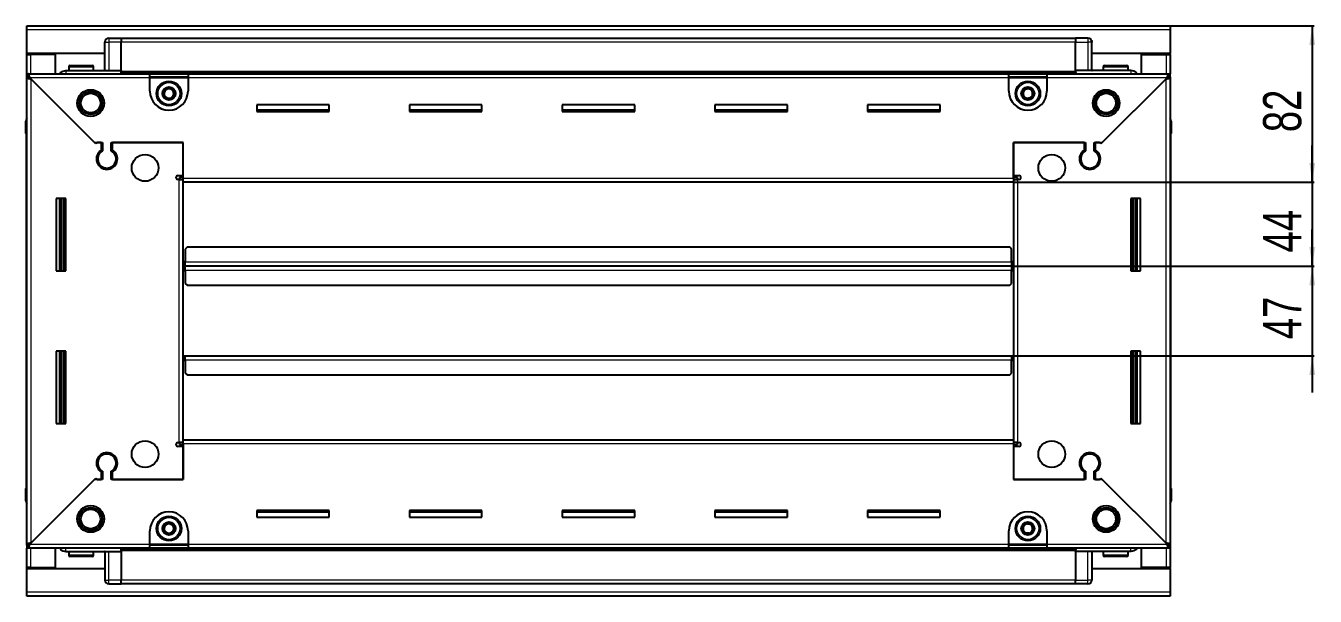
# Model space of a CAD drawing. Header units: millimetres. Extents: x 899 to 3695, y -16 to 1796.
# Drawn here: x 3019 to 3695, y 1344 to 1643 of the extents above; entities that cross this region are included whole.
import ezdxf

# ---------------------------------------------------------------- set-up
doc = ezdxf.new("R2010")
doc.units = ezdxf.units.MM
doc.layers.add('FORMAT', color=7, linetype='Continuous')
doc.styles.add('SLDTEXTSTYLE0', font='TXT', dxfattribs={"width": 0.75})
doc.dimstyles.new('SLDDIMSTYLE0', dxfattribs={"dimtxt": 20, "dimasz": 10, "dimexe": 0, "dimexo": 0.0625, "dimgap": 5, "dimtad": 2, "dimdec": 1, "dimrnd": 1e-09, "dimzin": 12, "dimdsep": 46, "dimtxsty": 'SLDTEXTSTYLE0', "dimsah": 1, "dimcen": 0.09, "dimadec": 0, "dimazin": 3, "dimtfac": 1, "dimtofl": 0, "dimtmove": 0, "dimatfit": 3, "dimfxl": 0, "dimfrac": 2, "dimtolj": 1, "dimtzin": 12, "dimarcsym": 0})
doc.dimstyles.new('SLDDIMSTYLE1', dxfattribs={"dimtxt": 20, "dimasz": 10, "dimexe": 0, "dimexo": 0.0625, "dimgap": 5, "dimtad": 2, "dimdec": 1, "dimrnd": 1e-09, "dimzin": 12, "dimdsep": 46, "dimtxsty": 'SLDTEXTSTYLE0', "dimsah": 1, "dimcen": 0.09, "dimadec": 0, "dimazin": 3, "dimtfac": 1, "dimtmove": 0, "dimatfit": 0, "dimfxl": 0, "dimfrac": 2, "dimtolj": 1, "dimtzin": 12, "dimarcsym": 0})

# ---------------------------------------------------------------- blocks, each defined once
blk = doc.blocks.new('_D_5')
at = {"layer": 'FORMAT'}
for p, q in [((3618.68, 1643.43), (3694.17, 1643.43)), ((3693.17, 1643.43), (3693.17, 1561.43)), ((3536.68, 1561.43), (3694.17, 1561.43))]:
    blk.add_line(p, q, dxfattribs=at)
for points in [[(3693.17, 1643.43), (3691.63, 1633.43), (3694.71, 1633.43)], [(3693.17, 1561.43), (3694.71, 1571.43), (3691.63, 1571.43)]]:
    blk.add_solid(points, dxfattribs=at)
at = {"layer": 'FORMAT', "insert": (3667.39, 1587.66), "char_height": 20, "attachment_point": 1, "rotation": 90, "style": 'SLDTEXTSTYLE0'}
blk.add_mtext('82', dxfattribs=at)
blk = doc.blocks.new('_D_6')
at = {"layer": 'FORMAT'}
for p, q in [((3693.17, 1561.43), (3693.17, 1580.66)), ((3536.68, 1561.43), (3694.17, 1561.43)), ((3693.17, 1561.43), (3693.17, 1517.43)), ((3535.68, 1517.43), (3694.17, 1517.43)), ((3693.17, 1517.43), (3693.17, 1498.2))]:
    blk.add_line(p, q, dxfattribs=at)
for points in [[(3693.17, 1561.43), (3694.71, 1571.43), (3691.63, 1571.43)], [(3693.17, 1517.43), (3691.63, 1507.43), (3694.71, 1507.43)]]:
    blk.add_solid(points, dxfattribs=at)
at = {"layer": 'FORMAT', "insert": (3667.39, 1524.66), "char_height": 20, "attachment_point": 1, "rotation": 90, "style": 'SLDTEXTSTYLE0'}
blk.add_mtext('44', dxfattribs=at)
blk = doc.blocks.new('_D_7')
at = {"layer": 'FORMAT'}
for p, q in [((3693.17, 1517.43), (3693.17, 1536.66)), ((3535.68, 1517.43), (3694.17, 1517.43)), ((3693.17, 1517.43), (3693.17, 1470.43)), ((3535.68, 1470.43), (3694.17, 1470.43)), ((3693.17, 1470.43), (3693.17, 1451.2))]:
    blk.add_line(p, q, dxfattribs=at)
for points in [[(3693.17, 1517.43), (3694.71, 1527.43), (3691.63, 1527.43)], [(3693.17, 1470.43), (3691.63, 1460.43), (3694.71, 1460.43)]]:
    blk.add_solid(points, dxfattribs=at)
at = {"layer": 'FORMAT', "insert": (3667.39, 1479.16), "char_height": 20, "attachment_point": 1, "rotation": 90, "style": 'SLDTEXTSTYLE0'}
blk.add_mtext('47', dxfattribs=at)

msp = doc.modelspace()

# ---------------------------------------------------------------- linework, layer by layer
at = {"color": 7, "linetype": 'Continuous', "lineweight": 25}
for p, q in [((3019.67, 1643.43), (3618.67, 1643.43)), ((3019.67, 1641.33), (3019.67, 1643.43)), ((3618.67, 1643.43), (3618.67, 1641.33)), ((3019.67, 1628.93), (3019.67, 1641.33)), ((3060.67, 1619.93), (3060.67, 1634.93)), ((3061.35, 1636.43), (3061.35, 1636.43)), ((3062.67, 1636.93), (3069.17, 1636.93)), ((3062.67, 1636.93), (3069.17, 1636.93)), ((3069.17, 1636.93), (3069.17, 1636.93)), ((3069.17, 1636.93), (3069.17, 1636.93)), ((3069.17, 1636.93), (3069.17, 1634.93)), ((3569.17, 1636.78), (3069.17, 1636.78)), ((3069.17, 1619.93), (3069.17, 1634.93)), ((3569.17, 1636.93), (3569.17, 1636.93)), ((3575.67, 1636.93), (3569.17, 1636.93)), ((3575.67, 1636.93), (3569.17, 1636.93)), ((3569.17, 1636.93), (3569.17, 1634.93)), ((3569.17, 1619.93), (3569.17, 1634.93)), ((3577.67, 1634.93), (3577.67, 1634.93)), ((3577.67, 1619.93), (3577.67, 1634.93)), ((3618.67, 1641.33), (3618.67, 1628.93)), ((3060.67, 1628.93), (3019.67, 1628.93)), ((3019.67, 1628.43), (3019.67, 1628.93)), ((3019.67, 1628.43), (3021.77, 1628.43)), ((3019.67, 1618.18), (3019.67, 1628.43)), ((3021.17, 1628.43), (3021.17, 1628.93)), ((3034.67, 1628.43), (3021.77, 1628.43)), ((3034.67, 1618.18), (3034.67, 1628.43)), ((3618.67, 1628.93), (3577.67, 1628.93)), ((3603.67, 1628.43), (3616.57, 1628.43)), ((3603.67, 1618.18), (3603.67, 1628.43)), ((3616.57, 1628.43), (3618.67, 1628.43)), ((3617.17, 1628.43), (3617.17, 1628.93)), ((3618.67, 1628.43), (3618.67, 1628.93)), ((3618.67, 1628.43), (3618.67, 1618.18)), ((3041.67, 1621.83), (3041.67, 1619.93)), ((3042.47, 1622.63), (3053.87, 1622.63)), ((3054.67, 1619.93), (3054.67, 1621.83)), ((3583.67, 1621.83), (3583.67, 1619.93)), ((3584.47, 1622.63), (3595.87, 1622.63)), ((3596.67, 1619.93), (3596.67, 1621.83)), ((3019.67, 1616.68), (3019.67, 1618.18)), ((3019.67, 1618.18), (3020.67, 1618.18)), ((3019.67, 1616.18), (3019.67, 1616.68)), ((3019.67, 1616.68), (3020.67, 1616.68)), ((3019.67, 1371.68), (3019.67, 1616.18)), ((3021.17, 1616.18), (3019.67, 1616.18)), ((3020.67, 1618.18), (3084.17, 1618.18)), ((3020.67, 1616.68), (3020.67, 1618.18)), ((3021.27, 1616.08), (3055.17, 1582.18)), ((3055.87, 1581.48), (3021.77, 1615.58)), ((3040.17, 1619.93), (3069.17, 1619.93)), ((3069.1, 1618.18), (3069.17, 1619.9)), ((3069.17, 1619.93), (3069.17, 1619.43)), ((3069.17, 1618.78), (3569.17, 1618.78)), ((3084.17, 1616.08), (3084.17, 1618.18)), ((3084.17, 1618.18), (3104.17, 1618.18)), ((3084.17, 1616.68), (3104.17, 1616.68)), ((3084.17, 1609.18), (3084.17, 1616.08)), ((3104.17, 1618.18), (3104.17, 1616.08)), ((3104.17, 1618.18), (3534.17, 1618.18)), ((3104.17, 1616.08), (3104.17, 1609.18)), ((3534.17, 1616.08), (3534.17, 1618.18)), ((3534.17, 1618.18), (3554.17, 1618.18)), ((3534.17, 1616.68), (3554.17, 1616.68)), ((3534.17, 1609.18), (3534.17, 1616.08)), ((3554.17, 1618.18), (3617.67, 1618.18)), ((3554.17, 1618.18), (3554.17, 1616.08)), ((3554.17, 1616.08), (3554.17, 1609.18)), ((3569.17, 1619.93), (3569.17, 1619.43)), ((3598.17, 1619.93), (3569.17, 1619.93)), ((3569.17, 1619.9), (3569.25, 1618.18)), ((3616.57, 1615.58), (3582.47, 1581.48)), ((3583.17, 1582.18), (3617.07, 1616.08)), ((3617.17, 1616.18), (3618.67, 1616.18)), ((3617.67, 1616.68), (3617.67, 1618.18)), ((3617.67, 1618.18), (3618.67, 1618.18)), ((3617.67, 1616.68), (3618.67, 1616.68)), ((3618.67, 1616.68), (3618.67, 1618.18)), ((3618.67, 1616.68), (3618.67, 1616.18)), ((3618.67, 1616.18), (3618.67, 1371.68)), ((3178.17, 1601.93), (3140.17, 1601.93)), ((3140.17, 1601.93), (3140.17, 1598.43)), ((3178.17, 1598.43), (3178.17, 1601.93)), ((3258.17, 1601.93), (3220.17, 1601.93)), ((3220.17, 1601.93), (3220.17, 1598.43)), ((3258.17, 1598.43), (3258.17, 1601.93)), ((3338.17, 1601.93), (3300.17, 1601.93)), ((3300.17, 1601.93), (3300.17, 1598.43)), ((3338.17, 1598.43), (3338.17, 1601.93)), ((3418.17, 1601.93), (3380.17, 1601.93)), ((3380.17, 1601.93), (3380.17, 1598.43)), ((3418.17, 1598.43), (3418.17, 1601.93)), ((3498.17, 1601.93), (3460.17, 1601.93)), ((3460.17, 1601.93), (3460.17, 1598.43)), ((3498.17, 1598.43), (3498.17, 1601.93)), ((3178.17, 1599.18), (3140.17, 1599.18)), ((3140.17, 1598.43), (3178.17, 1598.43)), ((3258.17, 1599.18), (3220.17, 1599.18)), ((3220.17, 1598.43), (3258.17, 1598.43)), ((3338.17, 1599.18), (3300.17, 1599.18)), ((3300.17, 1598.43), (3338.17, 1598.43)), ((3418.17, 1599.18), (3380.17, 1599.18)), ((3380.17, 1598.43), (3418.17, 1598.43)), ((3498.17, 1599.18), (3460.17, 1599.18)), ((3460.17, 1598.43), (3498.17, 1598.43)), ((3618.67, 1594.76), (3618.67, 1594.76)), ((3019.17, 1593.43), (3019.17, 1586.93)), ((3019.17, 1586.93), (3019.17, 1593.43)), ((3619.17, 1593.43), (3619.17, 1586.93)), ((3619.17, 1586.93), (3619.17, 1593.43)), ((3019.17, 1586.93), (3019.17, 1586.93)), ((3019.67, 1586.93), (3019.17, 1586.93)), ((3019.32, 1586.93), (3019.32, 1400.93)), ((3055.17, 1582.18), (3059.37, 1582.18)), ((3056.57, 1582.18), (3055.87, 1581.48)), ((3058.67, 1582.18), (3056.57, 1582.18)), ((3058.67, 1582.18), (3058.67, 1578.29)), ((3059.37, 1582.18), (3059.37, 1577.9)), ((3063.97, 1582.18), (3101.67, 1582.18)), ((3063.97, 1577.9), (3063.97, 1582.18)), ((3064.67, 1578.29), (3064.67, 1582.18)), ((3101.67, 1582.18), (3064.67, 1582.18)), ((3101.67, 1563.53), (3101.67, 1582.18)), ((3101.67, 1564.93), (3101.67, 1582.18)), ((3536.67, 1582.18), (3574.37, 1582.18)), ((3536.67, 1563.53), (3536.67, 1582.18)), ((3536.67, 1582.18), (3536.67, 1564.93)), ((3573.67, 1582.18), (3536.67, 1582.18)), ((3573.67, 1582.18), (3573.67, 1578.29)), ((3574.37, 1582.18), (3574.37, 1577.9)), ((3578.97, 1582.18), (3583.17, 1582.18)), ((3578.97, 1577.9), (3578.97, 1582.18)), ((3581.77, 1582.18), (3579.67, 1582.18)), ((3579.67, 1578.29), (3579.67, 1582.18)), ((3582.47, 1581.48), (3581.77, 1582.18)), ((3618.67, 1586.93), (3619.17, 1586.93)), ((3619.02, 1400.93), (3619.02, 1586.93)), ((3619.17, 1586.93), (3619.17, 1586.93)), ((3619.17, 1586.93), (3619.17, 1586.93)), ((3059.67, 1569.32), (3059.67, 1568.56)), ((3578.67, 1569.32), (3578.67, 1568.56)), ((3098.82, 1564.93), (3101.67, 1564.93)), ((3099.57, 1562.93), (3098.82, 1562.93)), ((3099.57, 1562.93), (3101.67, 1562.93)), ((3101.67, 1563.93), (3099.67, 1563.93)), ((3099.67, 1563.93), (3099.67, 1562.93)), ((3101.67, 1561.43), (3101.67, 1563.53)), ((3536.67, 1561.43), (3101.67, 1561.43)), ((3101.67, 1426.43), (3101.67, 1561.43)), ((3536.67, 1564.93), (3539.52, 1564.93)), ((3538.67, 1563.93), (3536.67, 1563.93)), ((3536.67, 1563.53), (3536.67, 1561.43)), ((3536.67, 1562.93), (3538.77, 1562.93)), ((3536.67, 1561.43), (3536.67, 1426.43)), ((3538.67, 1562.93), (3538.67, 1563.93)), ((3539.52, 1562.93), (3538.77, 1562.93)), ((3040.17, 1552.93), (3035.17, 1552.93)), ((3035.17, 1552.93), (3035.17, 1514.93)), ((3037.32, 1514.93), (3037.32, 1552.93)), ((3039.11, 1514.93), (3039.11, 1552.93)), ((3039.15, 1514.93), (3039.15, 1552.93)), ((3040.17, 1514.93), (3040.17, 1552.93)), ((3598.17, 1552.93), (3598.17, 1514.93)), ((3603.17, 1552.93), (3598.17, 1552.93)), ((3599.19, 1552.93), (3599.19, 1514.93)), ((3599.23, 1552.93), (3599.23, 1514.93)), ((3601.02, 1552.93), (3601.02, 1514.93)), ((3603.17, 1514.93), (3603.17, 1552.93)), ((3103.67, 1527.43), (3102.67, 1526.43)), ((3534.67, 1527.43), (3103.67, 1527.43)), ((3535.67, 1526.43), (3534.67, 1527.43)), ((3102.67, 1520.28), (3102.42, 1520.28)), ((3102.42, 1520.28), (3102.42, 1517.43)), ((3102.67, 1526.43), (3102.67, 1519.53)), ((3535.67, 1519.53), (3535.67, 1526.43)), ((3535.92, 1520.28), (3535.67, 1520.28)), ((3535.92, 1517.43), (3535.92, 1520.28)), ((3035.17, 1514.93), (3040.17, 1514.93)), ((3102.42, 1517.43), (3101.67, 1517.43)), ((3102.42, 1517.43), (3102.42, 1514.58)), ((3102.42, 1514.58), (3102.67, 1514.58)), ((3102.67, 1517.43), (3102.67, 1519.53)), ((3102.67, 1515.33), (3102.67, 1517.43)), ((3535.67, 1517.43), (3102.67, 1517.43)), ((3102.67, 1515.33), (3102.67, 1508.43)), ((3535.67, 1519.53), (3535.67, 1517.43)), ((3535.67, 1517.43), (3535.67, 1515.33)), ((3535.67, 1508.43), (3535.67, 1515.33)), ((3535.67, 1514.58), (3535.92, 1514.58)), ((3535.92, 1514.58), (3535.92, 1517.43)), ((3536.67, 1517.43), (3535.92, 1517.43)), ((3598.17, 1514.93), (3603.17, 1514.93)), ((3102.67, 1508.43), (3103.67, 1507.43)), ((3103.67, 1507.43), (3534.67, 1507.43)), ((3534.67, 1507.43), (3535.67, 1508.43)), ((3040.17, 1472.93), (3035.17, 1472.93)), ((3035.17, 1472.93), (3035.17, 1434.93)), ((3037.32, 1434.93), (3037.32, 1472.93)), ((3039.11, 1434.93), (3039.11, 1472.93)), ((3039.15, 1434.93), (3039.15, 1472.93)), ((3040.17, 1434.93), (3040.17, 1472.93)), ((3598.17, 1472.93), (3598.17, 1434.93)), ((3603.17, 1472.93), (3598.17, 1472.93)), ((3599.19, 1472.93), (3599.19, 1434.93)), ((3599.23, 1472.93), (3599.23, 1434.93)), ((3601.02, 1472.93), (3601.02, 1434.93)), ((3603.17, 1434.93), (3603.17, 1472.93)), ((3101.67, 1470.43), (3102.42, 1470.43)), ((3102.42, 1470.43), (3102.42, 1467.58)), ((3102.42, 1467.58), (3102.67, 1467.58)), ((3102.67, 1470.43), (3535.67, 1470.43)), ((3102.67, 1468.33), (3102.67, 1470.43)), ((3102.67, 1468.33), (3102.67, 1461.43)), ((3535.67, 1470.43), (3535.67, 1468.33)), ((3535.67, 1461.43), (3535.67, 1468.33)), ((3535.67, 1467.58), (3535.92, 1467.58)), ((3535.92, 1467.58), (3535.92, 1470.43)), ((3535.92, 1470.43), (3536.67, 1470.43)), ((3102.67, 1461.43), (3103.67, 1460.43)), ((3103.67, 1460.43), (3534.67, 1460.43)), ((3534.67, 1460.43), (3535.67, 1461.43)), ((3035.17, 1434.93), (3040.17, 1434.93)), ((3598.17, 1434.93), (3603.17, 1434.93)), ((3101.67, 1424.33), (3101.67, 1426.43)), ((3101.67, 1426.43), (3536.67, 1426.43)), ((3536.67, 1426.43), (3536.67, 1424.33)), ((3059.67, 1419.31), (3059.67, 1418.55)), ((3098.82, 1424.93), (3099.57, 1424.93)), ((3101.67, 1422.93), (3098.82, 1422.93)), ((3101.67, 1424.93), (3099.57, 1424.93)), ((3099.67, 1424.93), (3099.67, 1423.93)), ((3099.67, 1423.93), (3101.67, 1423.93)), ((3101.67, 1424.33), (3101.67, 1405.68)), ((3101.67, 1405.68), (3101.67, 1422.93)), ((3538.77, 1424.93), (3536.67, 1424.93)), ((3536.67, 1424.33), (3536.67, 1405.68)), ((3536.67, 1423.93), (3538.67, 1423.93)), ((3536.67, 1422.93), (3536.67, 1405.68)), ((3539.52, 1422.93), (3536.67, 1422.93)), ((3538.67, 1423.93), (3538.67, 1424.93)), ((3538.77, 1424.93), (3539.52, 1424.93)), ((3578.67, 1419.31), (3578.67, 1418.55)), ((3055.17, 1405.68), (3021.27, 1371.78)), ((3021.77, 1372.28), (3055.87, 1406.38)), ((3059.37, 1405.68), (3055.17, 1405.68)), ((3055.87, 1406.38), (3056.57, 1405.68)), ((3056.57, 1405.68), (3058.67, 1405.68)), ((3058.67, 1409.57), (3058.67, 1405.68)), ((3059.37, 1409.97), (3059.37, 1405.68)), ((3063.97, 1405.68), (3063.97, 1409.97)), ((3101.67, 1405.68), (3063.97, 1405.68)), ((3064.67, 1405.68), (3064.67, 1409.57)), ((3064.67, 1405.68), (3101.67, 1405.68)), ((3574.37, 1405.68), (3536.67, 1405.68)), ((3536.67, 1405.68), (3573.67, 1405.68)), ((3573.67, 1409.57), (3573.67, 1405.68)), ((3574.37, 1409.97), (3574.37, 1405.68)), ((3578.97, 1405.68), (3578.97, 1409.97)), ((3583.17, 1405.68), (3578.97, 1405.68)), ((3579.67, 1405.68), (3579.67, 1409.57)), ((3579.67, 1405.68), (3581.77, 1405.68)), ((3581.77, 1405.68), (3582.47, 1406.38)), ((3582.47, 1406.38), (3616.57, 1372.28)), ((3617.07, 1371.78), (3583.17, 1405.68)), ((3019.17, 1400.93), (3019.17, 1400.93)), ((3019.17, 1394.43), (3019.17, 1400.93)), ((3019.17, 1400.93), (3019.17, 1400.93)), ((3019.17, 1400.93), (3019.17, 1394.43)), ((3019.67, 1400.93), (3019.17, 1400.93)), ((3618.67, 1400.93), (3619.17, 1400.93)), ((3619.17, 1400.93), (3619.17, 1400.93)), ((3619.17, 1394.43), (3619.17, 1400.93)), ((3619.17, 1400.93), (3619.17, 1394.43)), ((3019.67, 1393.11), (3019.67, 1393.11)), ((3178.17, 1389.43), (3140.17, 1389.43)), ((3140.17, 1389.43), (3140.17, 1385.93)), ((3140.17, 1388.68), (3178.17, 1388.68)), ((3140.17, 1385.93), (3178.17, 1385.93)), ((3178.17, 1385.93), (3178.17, 1389.43)), ((3258.17, 1389.43), (3220.17, 1389.43)), ((3220.17, 1389.43), (3220.17, 1385.93)), ((3220.17, 1388.68), (3258.17, 1388.68)), ((3220.17, 1385.93), (3258.17, 1385.93)), ((3258.17, 1385.93), (3258.17, 1389.43)), ((3338.17, 1389.43), (3300.17, 1389.43)), ((3300.17, 1389.43), (3300.17, 1385.93)), ((3300.17, 1388.68), (3338.17, 1388.68)), ((3300.17, 1385.93), (3338.17, 1385.93)), ((3338.17, 1385.93), (3338.17, 1389.43)), ((3418.17, 1389.43), (3380.17, 1389.43)), ((3380.17, 1389.43), (3380.17, 1385.93)), ((3380.17, 1388.68), (3418.17, 1388.68)), ((3380.17, 1385.93), (3418.17, 1385.93)), ((3418.17, 1385.93), (3418.17, 1389.43)), ((3498.17, 1389.43), (3460.17, 1389.43)), ((3460.17, 1389.43), (3460.17, 1385.93)), ((3460.17, 1388.68), (3498.17, 1388.68)), ((3460.17, 1385.93), (3498.17, 1385.93)), ((3498.17, 1385.93), (3498.17, 1389.43)), ((3084.17, 1371.78), (3084.17, 1378.68)), ((3104.17, 1378.68), (3104.17, 1371.78)), ((3534.17, 1371.78), (3534.17, 1378.68)), ((3554.17, 1378.68), (3554.17, 1371.78)), ((3019.67, 1371.18), (3019.67, 1371.68)), ((3021.17, 1371.68), (3019.67, 1371.68)), ((3084.17, 1369.68), (3084.17, 1371.78)), ((3104.17, 1371.78), (3104.17, 1369.68)), ((3534.17, 1369.68), (3534.17, 1371.78)), ((3554.17, 1371.78), (3554.17, 1369.68)), ((3617.17, 1371.68), (3618.67, 1371.68)), ((3618.67, 1371.68), (3618.67, 1371.18)), ((3019.67, 1371.18), (3019.67, 1369.68)), ((3020.67, 1371.18), (3019.67, 1371.18)), ((3019.67, 1359.43), (3019.67, 1369.68)), ((3020.67, 1369.68), (3019.67, 1369.68)), ((3020.67, 1371.18), (3020.67, 1369.68)), ((3084.17, 1369.68), (3020.67, 1369.68)), ((3034.67, 1359.43), (3034.67, 1369.68)), ((3040.17, 1367.93), (3069.17, 1367.93)), ((3041.67, 1367.93), (3041.67, 1366.03)), ((3046.25, 1365.23), (3042.47, 1365.23)), ((3053.87, 1365.23), (3046.25, 1365.23)), ((3054.67, 1366.03), (3054.67, 1367.93)), ((3060.67, 1367.93), (3060.67, 1352.93)), ((3069.17, 1367.97), (3069.1, 1369.68)), ((3569.17, 1369.08), (3069.17, 1369.08)), ((3069.17, 1367.93), (3069.17, 1368.43)), ((3069.17, 1367.93), (3069.17, 1352.93)), ((3104.17, 1371.18), (3084.17, 1371.18)), ((3104.17, 1369.68), (3084.17, 1369.68)), ((3534.17, 1369.68), (3104.17, 1369.68)), ((3554.17, 1371.18), (3534.17, 1371.18)), ((3554.17, 1369.68), (3534.17, 1369.68)), ((3617.67, 1369.68), (3554.17, 1369.68)), ((3569.25, 1369.68), (3569.17, 1367.97)), ((3569.17, 1367.93), (3569.17, 1368.43)), ((3598.17, 1367.93), (3569.17, 1367.93)), ((3569.17, 1367.93), (3569.17, 1352.93)), ((3577.67, 1367.93), (3577.67, 1352.93)), ((3583.67, 1367.93), (3583.67, 1366.03)), ((3591.46, 1365.23), (3584.47, 1365.23)), ((3595.87, 1365.23), (3591.46, 1365.23)), ((3596.67, 1366.03), (3596.67, 1367.93)), ((3603.67, 1359.43), (3603.67, 1369.68)), ((3617.67, 1371.18), (3617.67, 1369.68)), ((3618.67, 1371.18), (3617.67, 1371.18)), ((3618.67, 1369.68), (3617.67, 1369.68)), ((3618.67, 1371.18), (3618.67, 1369.68)), ((3618.67, 1369.68), (3618.67, 1359.43)), ((3021.77, 1359.43), (3019.67, 1359.43)), ((3019.67, 1358.93), (3019.67, 1359.43)), ((3019.67, 1358.93), (3060.67, 1358.93)), ((3019.67, 1346.53), (3019.67, 1358.93)), ((3021.17, 1358.93), (3021.17, 1359.43)), ((3021.77, 1359.43), (3034.67, 1359.43)), ((3577.67, 1358.93), (3618.67, 1358.93)), ((3616.57, 1359.43), (3603.67, 1359.43)), ((3618.67, 1359.43), (3616.57, 1359.43)), ((3617.17, 1358.93), (3617.17, 1359.43)), ((3618.67, 1358.93), (3618.67, 1359.43)), ((3618.67, 1358.93), (3618.67, 1346.53)), ((3060.67, 1352.93), (3060.67, 1352.93)), ((3069.17, 1350.93), (3069.17, 1352.93)), ((3069.17, 1351.08), (3569.17, 1351.08)), ((3569.17, 1350.93), (3569.17, 1352.93)), ((3576.99, 1351.43), (3576.99, 1351.43)), ((3019.67, 1344.43), (3019.67, 1346.53)), ((3618.67, 1344.43), (3019.67, 1344.43)), ((3062.67, 1350.93), (3069.17, 1350.93)), ((3062.67, 1350.93), (3069.17, 1350.93)), ((3069.17, 1350.93), (3069.17, 1350.93)), ((3569.17, 1350.93), (3569.17, 1350.93)), ((3575.67, 1350.93), (3569.17, 1350.93)), ((3569.17, 1350.93), (3569.17, 1350.93)), ((3575.67, 1350.93), (3569.17, 1350.93)), ((3618.67, 1346.53), (3618.67, 1344.43))]:
    msp.add_line(p, q, dxfattribs=at)
at = {"color": 8, "linetype": 'Continuous', "lineweight": 18}
for p, q in [((3618.67, 1641.33), (3019.67, 1641.33)), ((3060.67, 1634.93), (3062.67, 1634.93)), ((3062.67, 1636.93), (3062.67, 1634.93)), ((3062.67, 1634.93), (3062.67, 1619.93)), ((3069.17, 1634.93), (3062.67, 1634.93)), ((3569.17, 1634.93), (3575.67, 1634.93)), ((3575.67, 1636.93), (3575.67, 1634.93)), ((3575.67, 1634.93), (3575.67, 1619.93)), ((3577.67, 1634.93), (3575.67, 1634.93)), ((3021.77, 1628.43), (3021.77, 1628.93)), ((3021.77, 1618.18), (3021.77, 1628.43)), ((3569.17, 1634.78), (3069.17, 1634.78)), ((3616.57, 1628.93), (3616.57, 1628.43)), ((3616.57, 1628.43), (3616.57, 1618.18)), ((3041.67, 1621.83), (3054.67, 1621.83)), ((3583.67, 1621.83), (3596.67, 1621.83)), ((3084.17, 1616.08), (3021.27, 1616.08)), ((3021.77, 1615.58), (3021.77, 1372.28)), ((3569.17, 1619.43), (3069.17, 1619.43)), ((3569.17, 1618.2), (3069.17, 1618.2)), ((3084.17, 1616.08), (3104.17, 1616.08)), ((3534.17, 1616.08), (3104.17, 1616.08)), ((3534.17, 1616.08), (3554.17, 1616.08)), ((3617.07, 1616.08), (3554.17, 1616.08)), ((3616.57, 1372.28), (3616.57, 1615.58)), ((3019.67, 1593.43), (3019.17, 1593.43)), ((3618.67, 1593.43), (3619.17, 1593.43)), ((3099.57, 1424.93), (3099.57, 1562.93)), ((3101.67, 1563.53), (3536.67, 1563.53)), ((3538.77, 1562.93), (3538.77, 1424.93)), ((3036.67, 1552.93), (3036.67, 1514.93)), ((3037.91, 1552.93), (3037.91, 1514.93)), ((3600.44, 1514.93), (3600.44, 1552.93)), ((3601.67, 1514.93), (3601.67, 1552.93)), ((3535.67, 1519.53), (3102.67, 1519.53)), ((3102.67, 1515.33), (3535.67, 1515.33)), ((3036.67, 1472.93), (3036.67, 1434.93)), ((3037.91, 1472.93), (3037.91, 1434.93)), ((3600.44, 1434.93), (3600.44, 1472.93)), ((3601.67, 1434.93), (3601.67, 1472.93)), ((3102.67, 1468.33), (3535.67, 1468.33)), ((3536.67, 1424.33), (3101.67, 1424.33)), ((3019.67, 1394.43), (3019.17, 1394.43)), ((3618.67, 1394.43), (3619.17, 1394.43)), ((3021.27, 1371.78), (3084.17, 1371.78)), ((3104.17, 1371.78), (3084.17, 1371.78)), ((3104.17, 1371.78), (3534.17, 1371.78)), ((3554.17, 1371.78), (3534.17, 1371.78)), ((3554.17, 1371.78), (3617.07, 1371.78)), ((3021.77, 1359.43), (3021.77, 1369.68)), ((3045.98, 1366.03), (3041.67, 1366.03)), ((3054.67, 1366.03), (3045.98, 1366.03)), ((3062.67, 1352.93), (3062.67, 1367.93)), ((3069.17, 1369.67), (3569.17, 1369.67)), ((3069.17, 1368.43), (3569.17, 1368.43)), ((3575.67, 1352.93), (3575.67, 1367.93)), ((3591.65, 1366.03), (3583.67, 1366.03)), ((3596.67, 1366.03), (3591.65, 1366.03)), ((3616.57, 1369.68), (3616.57, 1359.43)), ((3021.77, 1358.93), (3021.77, 1359.43)), ((3616.57, 1359.43), (3616.57, 1358.93)), ((3060.67, 1352.93), (3062.67, 1352.93)), ((3069.17, 1352.93), (3062.67, 1352.93)), ((3062.67, 1350.93), (3062.67, 1352.93)), ((3069.17, 1353.08), (3569.17, 1353.08)), ((3569.17, 1352.93), (3575.67, 1352.93)), ((3577.67, 1352.93), (3575.67, 1352.93)), ((3575.67, 1350.93), (3575.67, 1352.93)), ((3618.67, 1346.53), (3019.67, 1346.53))]:
    msp.add_line(p, q, dxfattribs=at)
at = {"color": 7, "linetype": 'Continuous', "lineweight": 25, "flags": 128}
msp.add_lwpolyline([(3577.52, 1635.69), (3577.63, 1635.32), (3577.67, 1634.93)], dxfattribs=at)
at = {"color": 7, "linetype": 'Continuous', "lineweight": 25}
for centre, radius in [((3053.17, 1602.93), 7), ((3053.17, 1602.93), 6.03), ((3053.17, 1602.93), 5.1), ((3094.17, 1607.93), 6.5), ((3094.17, 1607.93), 3.46), ((3544.17, 1607.93), 6.5), ((3544.17, 1607.93), 3.46), ((3585.17, 1602.93), 7), ((3585.17, 1602.93), 6.03), ((3585.17, 1602.93), 5.1), ((3081.67, 1568.93), 7), ((3556.67, 1568.93), 7), ((3081.67, 1418.93), 7), ((3556.67, 1418.93), 7), ((3053.17, 1384.93), 7), ((3585.17, 1384.93), 7), ((3053.17, 1384.93), 6.03), ((3053.17, 1384.93), 5.1), ((3094.17, 1379.93), 6.5), ((3544.17, 1379.93), 6.5), ((3585.17, 1384.93), 6.03), ((3585.17, 1384.93), 5.1), ((3094.17, 1379.93), 3.46), ((3544.17, 1379.93), 3.46)]:
    msp.add_circle(centre, radius, dxfattribs=at)
at = {"color": 8, "linetype": 'Continuous', "lineweight": 18}
for centre in [(3094.17, 1607.93), (3544.17, 1607.93), (3094.17, 1379.93), (3544.17, 1379.93)]:
    msp.add_circle(centre, 5.7, dxfattribs=at)
at = {"color": 7, "linetype": 'Continuous', "lineweight": 25}
for centre, radius, start, end in [((3062.67, 1634.93), 2, 90, 180), ((3575.67, 1634.93), 2, 0, 90), ((3042.47, 1621.83), 0.8, 90, 180), ((3053.87, 1621.83), 0.8, 0, 90), ((3584.47, 1621.83), 0.8, 90, 180), ((3595.87, 1621.83), 0.8, 0, 90), ((3060.47, 1620.13), 0.2, 270, 0), ((3577.87, 1620.13), 0.2, 180, 270), ((3094.17, 1609.18), 10, 180, 270), ((3094.17, 1607.93), 2.5, 134.01559, 194.01559), ((3094.17, 1607.93), 2.5, 74.01559, 134.01559), ((3094.17, 1609.18), 10, 270, 0), ((3094.17, 1607.93), 2.5, 14.01559, 74.01559), ((3094.17, 1607.93), 2.5, 314.01559, 14.01559), ((3544.17, 1609.18), 10, 180, 270), ((3544.17, 1607.93), 2.5, 160.11158, 220.11158), ((3544.17, 1607.93), 2.5, 100.11158, 160.11158), ((3544.17, 1607.93), 2.5, 40.11158, 100.11158), ((3544.17, 1609.18), 10, 270, 0), ((3544.17, 1607.93), 2.5, 340.11158, 40.11158), ((3094.17, 1607.93), 2.5, 194.01559, 254.01559), ((3094.17, 1607.93), 2.5, 254.01559, 314.01559), ((3544.17, 1607.93), 2.5, 220.11158, 280.11158), ((3544.17, 1607.93), 2.5, 280.11158, 340.11158), ((3021.17, 1593.43), 2, 138.57492, 180), ((3021.17, 1593.43), 2, 138.59038, 180), ((3617.17, 1593.43), 2, 0, 41.39416), ((3061.67, 1573.68), 5.5, 123.05573, 56.94427), ((3061.67, 1573.68), 4.8, 118.63099, 61.36901), ((3576.67, 1573.68), 5.5, 123.05573, 56.94427), ((3576.67, 1573.68), 4.8, 118.63099, 61.36901), ((3098.82, 1563.93), 1, 90, 270), ((3539.52, 1563.93), 1, 270, 90), ((3061.67, 1414.18), 5.5, 303.05573, 236.94427), ((3061.67, 1414.18), 4.8, 298.63099, 241.36901), ((3098.82, 1423.93), 1, 90, 270), ((3539.52, 1423.93), 1, 270, 90), ((3576.67, 1414.18), 5.5, 303.05573, 236.94427), ((3576.67, 1414.18), 4.8, 298.63099, 241.36901), ((3021.17, 1394.43), 2, 180, 221.39416), ((3617.17, 1394.43), 2, 318.57492, 360), ((3617.17, 1394.43), 2, 318.59038, 0), ((3094.17, 1378.68), 10, 90, 180), ((3094.17, 1378.68), 10, 0, 90), ((3544.17, 1378.68), 10, 90, 180), ((3544.17, 1378.68), 10, 0, 90), ((3094.17, 1379.93), 2.5, 127.47401, 187.47401), ((3094.17, 1379.93), 2.5, 187.47401, 247.47401), ((3094.17, 1379.93), 2.5, 67.47401, 127.47401), ((3094.17, 1379.93), 2.5, 7.47401, 67.47401), ((3094.17, 1379.93), 2.5, 307.47401, 7.47401), ((3544.17, 1379.93), 2.5, 147.04236, 207.04236), ((3544.17, 1379.93), 2.5, 207.04236, 267.04236), ((3544.17, 1379.93), 2.5, 87.04236, 147.04236), ((3544.17, 1379.93), 2.5, 267.04236, 327.04236), ((3544.17, 1379.93), 2.5, 27.04236, 87.04236), ((3544.17, 1379.93), 2.5, 327.04236, 27.04236), ((3094.17, 1379.93), 2.5, 247.47401, 307.47401), ((3042.47, 1366.03), 0.8, 180, 270), ((3053.87, 1366.03), 0.8, 270, 360), ((3060.47, 1367.73), 0.2, 0, 90), ((3577.87, 1367.73), 0.2, 90, 180), ((3584.47, 1366.03), 0.8, 180, 270), ((3595.87, 1366.03), 0.8, 270, 360), ((3062.67, 1352.93), 2, 180, 270), ((3062.67, 1352.93), 2, 180, 270), ((3575.67, 1352.93), 2, 270, 0)]:
    msp.add_arc(centre, radius, start, end, dxfattribs=at)
for points, knots in [([(3019.67, 1616.18), (3019.7, 1616.14), (3019.75, 1616.05), (3020.14, 1615.91), (3020.7, 1615.78), (3021.28, 1615.67), (3021.65, 1615.61), (3021.77, 1615.58)], [0, 0, 0, 0, 0.230255, 0.448522, 0.666786, 0.88505, 1, 1, 1, 1]), ([(3021.27, 1616.08), (3021.23, 1616.34), (3021.14, 1616.83), (3021, 1617.47), (3020.87, 1617.94), (3020.76, 1618.16), (3020.69, 1618.18), (3020.67, 1618.18)], [0, 0, 0, 0, 0.230255, 0.448522, 0.666786, 0.88505, 1, 1, 1, 1]), ([(3036.96, 1618.18), (3037.08, 1618.38), (3037.46, 1619.03), (3038.62, 1619.74), (3039.65, 1619.87), (3040.17, 1619.93)], [0, 0, 0, 0, 0.18225, 0.591125, 1, 1, 1, 1]), ([(3069.17, 1619.93), (3069.17, 1619.9), (3069.17, 1619.82), (3069.17, 1619.2), (3069.17, 1618.64), (3069.17, 1618.27), (3069.17, 1618.26)], [0, 0, 0, 0, 0.330266, 0.660532, 0.990799, 1, 1, 1, 1]), ([(3569.17, 1619.93), (3569.17, 1619.9), (3569.17, 1619.82), (3569.17, 1619.2), (3569.17, 1618.64), (3569.17, 1618.27), (3569.17, 1618.26)], [0, 0, 0, 0, 0.330266, 0.660532, 0.990799, 1, 1, 1, 1]), ([(3601.39, 1618.18), (3601.27, 1618.38), (3600.88, 1619.03), (3599.73, 1619.74), (3598.69, 1619.87), (3598.17, 1619.93)], [0, 0, 0, 0, 0.18225, 0.591125, 1, 1, 1, 1]), ([(3616.57, 1615.58), (3616.82, 1615.63), (3617.32, 1615.72), (3617.96, 1615.85), (3618.42, 1615.98), (3618.64, 1616.09), (3618.66, 1616.16), (3618.67, 1616.18)], [0, 0, 0, 0, 0.230255, 0.448522, 0.666786, 0.88505, 1, 1, 1, 1]), ([(3617.67, 1618.18), (3617.63, 1618.16), (3617.54, 1618.11), (3617.4, 1617.71), (3617.27, 1617.15), (3617.16, 1616.57), (3617.09, 1616.21), (3617.07, 1616.08)], [0, 0, 0, 0, 0.2302553, 0.4485219, 0.6667858, 0.8850496, 1, 1, 1, 1]), ([(3091.4, 1608.73), (3091.77, 1609.09), (3092.46, 1609.76), (3093.15, 1610.42), (3093.47, 1610.73)], [0, 0, 0, 0, 0.534686, 1, 1, 1, 1]), ([(3092.1, 1605.93), (3092.01, 1606.26), (3091.81, 1607.06), (3091.57, 1608.03), (3091.43, 1608.61), (3091.4, 1608.73)], [0, 0, 0, 0, 0.362901, 0.866875, 1, 1, 1, 1]), ([(3093.47, 1610.73), (3093.97, 1610.59), (3094.9, 1610.33), (3095.82, 1610.06), (3096.25, 1609.94)], [0, 0, 0, 0, 0.534686, 1, 1, 1, 1]), ([(3096.25, 1609.94), (3096.28, 1609.82), (3096.42, 1609.24), (3096.66, 1608.27), (3096.86, 1607.47), (3096.95, 1607.14)], [0, 0, 0, 0, 0.133125, 0.637099, 1, 1, 1, 1]), ([(3541.33, 1607.43), (3541.37, 1607.54), (3541.58, 1608.11), (3541.91, 1609.04), (3542.19, 1609.82), (3542.31, 1610.14)], [0, 0, 0, 0, 0.133125, 0.637099, 1, 1, 1, 1]), ([(3542.31, 1610.14), (3542.82, 1610.23), (3543.77, 1610.4), (3544.71, 1610.57), (3545.15, 1610.65)], [0, 0, 0, 0, 0.534686, 1, 1, 1, 1]), ([(3545.15, 1610.65), (3545.49, 1610.25), (3546.11, 1609.52), (3546.73, 1608.78), (3547.01, 1608.44)], [0, 0, 0, 0, 0.534686, 1, 1, 1, 1]), ([(3547.01, 1608.44), (3546.9, 1608.12), (3546.62, 1607.34), (3546.28, 1606.41), (3546.07, 1605.84), (3546.03, 1605.73)], [0, 0, 0, 0, 0.362901, 0.866875, 1, 1, 1, 1]), ([(3094.87, 1605.13), (3094.37, 1605.28), (3093.45, 1605.54), (3092.52, 1605.81), (3092.1, 1605.93)], [0, 0, 0, 0, 0.534686, 1, 1, 1, 1]), ([(3096.95, 1607.14), (3096.58, 1606.78), (3095.88, 1606.11), (3095.19, 1605.44), (3094.87, 1605.13)], [0, 0, 0, 0, 0.534686, 1, 1, 1, 1]), ([(3543.19, 1605.22), (3542.86, 1605.61), (3542.24, 1606.35), (3541.62, 1607.09), (3541.33, 1607.43)], [0, 0, 0, 0, 0.534686, 1, 1, 1, 1]), ([(3546.03, 1605.73), (3545.52, 1605.64), (3544.57, 1605.47), (3543.63, 1605.3), (3543.19, 1605.22)], [0, 0, 0, 0, 0.5346859, 1, 1, 1, 1]), ([(3091.5, 1381.04), (3091.6, 1381.12), (3092.08, 1381.48), (3092.87, 1382.09), (3093.52, 1382.59), (3093.8, 1382.8)], [0, 0, 0, 0, 0.133125, 0.637099, 1, 1, 1, 1]), ([(3091.88, 1378.18), (3091.81, 1378.69), (3091.69, 1379.65), (3091.56, 1380.6), (3091.5, 1381.04)], [0, 0, 0, 0, 0.534686, 1, 1, 1, 1]), ([(3094.55, 1377.07), (3094.07, 1377.27), (3093.18, 1377.64), (3092.29, 1378.01), (3091.88, 1378.18)], [0, 0, 0, 0, 0.534686, 1, 1, 1, 1]), ([(3093.8, 1382.8), (3094.27, 1382.6), (3095.16, 1382.23), (3096.05, 1381.86), (3096.46, 1381.69)], [0, 0, 0, 0, 0.534686, 1, 1, 1, 1]), ([(3096.84, 1378.83), (3096.56, 1378.62), (3095.91, 1378.12), (3095.12, 1377.51), (3094.65, 1377.15), (3094.55, 1377.07)], [0, 0, 0, 0, 0.362901, 0.866875, 1, 1, 1, 1]), ([(3096.46, 1381.69), (3096.53, 1381.18), (3096.65, 1380.22), (3096.78, 1379.27), (3096.84, 1378.83)], [0, 0, 0, 0, 0.534686, 1, 1, 1, 1]), ([(3541.29, 1380.08), (3541.57, 1380.52), (3542.09, 1381.33), (3542.62, 1382.13), (3542.86, 1382.51)], [0, 0, 0, 0, 0.534686, 1, 1, 1, 1]), ([(3542.6, 1377.51), (3542.37, 1377.97), (3541.93, 1378.83), (3541.49, 1379.69), (3541.29, 1380.08)], [0, 0, 0, 0, 0.5346859, 1, 1, 1, 1]), ([(3542.86, 1382.51), (3542.98, 1382.5), (3543.58, 1382.47), (3544.58, 1382.42), (3545.4, 1382.37), (3545.74, 1382.36)], [0, 0, 0, 0, 0.133125, 0.637099, 1, 1, 1, 1]), ([(3547.05, 1379.79), (3546.77, 1379.35), (3546.25, 1378.54), (3545.73, 1377.74), (3545.48, 1377.36)], [0, 0, 0, 0, 0.534686, 1, 1, 1, 1]), ([(3545.74, 1382.36), (3545.98, 1381.9), (3546.41, 1381.04), (3546.85, 1380.18), (3547.05, 1379.79)], [0, 0, 0, 0, 0.534686, 1, 1, 1, 1]), ([(3021.77, 1372.28), (3021.52, 1372.24), (3021.02, 1372.15), (3020.38, 1372.01), (3019.92, 1371.88), (3019.7, 1371.77), (3019.68, 1371.71), (3019.67, 1371.68)], [0, 0, 0, 0, 0.230255, 0.448522, 0.666786, 0.88505, 1, 1, 1, 1]), ([(3020.67, 1369.68), (3020.72, 1369.71), (3020.81, 1369.76), (3020.94, 1370.16), (3021.07, 1370.71), (3021.18, 1371.29), (3021.25, 1371.66), (3021.27, 1371.78)], [0, 0, 0, 0, 0.230255, 0.448522, 0.666786, 0.88505, 1, 1, 1, 1]), ([(3545.48, 1377.36), (3545.14, 1377.38), (3544.32, 1377.42), (3543.32, 1377.47), (3542.73, 1377.51), (3542.6, 1377.51)], [0, 0, 0, 0, 0.362901, 0.866875, 1, 1, 1, 1]), ([(3618.67, 1371.68), (3618.64, 1371.73), (3618.59, 1371.82), (3618.2, 1371.95), (3617.64, 1372.08), (3617.06, 1372.19), (3616.7, 1372.26), (3616.57, 1372.28)], [0, 0, 0, 0, 0.230255, 0.448522, 0.666786, 0.88505, 1, 1, 1, 1]), ([(3617.07, 1371.78), (3617.12, 1371.53), (3617.21, 1371.04), (3617.34, 1370.4), (3617.47, 1369.93), (3617.58, 1369.71), (3617.65, 1369.69), (3617.67, 1369.68)], [0, 0, 0, 0, 0.2302553, 0.4485219, 0.6667858, 0.8850496, 1, 1, 1, 1]), ([(3036.96, 1369.68), (3037.08, 1369.48), (3037.46, 1368.83), (3038.62, 1368.13), (3039.65, 1368), (3040.17, 1367.93)], [0, 0, 0, 0, 0.18225, 0.591125, 1, 1, 1, 1]), ([(3069.17, 1367.93), (3069.17, 1367.97), (3069.17, 1368.05), (3069.17, 1368.67), (3069.17, 1369.23), (3069.17, 1369.6), (3069.17, 1369.61)], [0, 0, 0, 0, 0.330267, 0.660534, 0.990802, 1, 1, 1, 1]), ([(3569.17, 1367.93), (3569.17, 1367.97), (3569.17, 1368.05), (3569.17, 1368.66), (3569.17, 1369.24), (3569.17, 1369.64), (3569.17, 1369.67)], [0, 0, 0, 0, 0.324279, 0.648558, 0.972836, 1, 1, 1, 1]), ([(3601.39, 1369.68), (3601.27, 1369.48), (3600.88, 1368.83), (3599.73, 1368.13), (3598.69, 1368), (3598.17, 1367.93)], [0, 0, 0, 0, 0.18225, 0.591125, 1, 1, 1, 1])]:
    msp.add_open_spline(points, degree=3, knots=knots, dxfattribs=at)
for points in [[(3021.27, 1616.08), (3021.22, 1616.16), (3021.12, 1616.32), (3020.97, 1616.52), (3020.82, 1616.66), (3020.72, 1616.67), (3020.67, 1616.68)], [(3021.17, 1616.18), (3021.18, 1616.13), (3021.2, 1616.03), (3021.34, 1615.88), (3021.54, 1615.73), (3021.69, 1615.63), (3021.77, 1615.58)], [(3616.57, 1615.58), (3616.65, 1615.63), (3616.81, 1615.73), (3617.01, 1615.88), (3617.14, 1616.03), (3617.16, 1616.13), (3617.17, 1616.18)], [(3617.67, 1616.68), (3617.62, 1616.67), (3617.52, 1616.66), (3617.37, 1616.52), (3617.22, 1616.32), (3617.12, 1616.16), (3617.07, 1616.08)], [(3020.67, 1371.18), (3020.72, 1371.19), (3020.82, 1371.21), (3020.97, 1371.35), (3021.12, 1371.55), (3021.22, 1371.71), (3021.27, 1371.78)], [(3021.77, 1372.28), (3021.69, 1372.23), (3021.54, 1372.13), (3021.34, 1371.98), (3021.2, 1371.83), (3021.18, 1371.73), (3021.17, 1371.68)], [(3617.17, 1371.68), (3617.16, 1371.73), (3617.14, 1371.83), (3617.01, 1371.98), (3616.81, 1372.13), (3616.65, 1372.23), (3616.57, 1372.28)], [(3617.07, 1371.78), (3617.12, 1371.71), (3617.22, 1371.55), (3617.37, 1371.35), (3617.52, 1371.21), (3617.62, 1371.19), (3617.67, 1371.18)]]:
    msp.add_open_spline(points, degree=3, dxfattribs=at)
at = {"color": 8, "linetype": 'Continuous', "lineweight": 18}
for points, knots in [([(3040.17, 1619.93), (3040.17, 1619.89), (3040.17, 1619.81), (3040.17, 1619.38), (3040.17, 1618.92), (3040.17, 1618.51), (3040.17, 1618.24), (3040.17, 1618.18)], [0, 0, 0, 0, 0.359753, 0.553414, 0.751185, 0.948956, 1, 1, 1, 1]), ([(3598.17, 1619.93), (3598.17, 1619.89), (3598.17, 1619.81), (3598.17, 1619.38), (3598.17, 1618.92), (3598.17, 1618.51), (3598.17, 1618.24), (3598.17, 1618.18)], [0, 0, 0, 0, 0.3597529, 0.5534142, 0.7511852, 0.9489563, 1, 1, 1, 1]), ([(3040.17, 1367.93), (3040.17, 1367.98), (3040.17, 1368.05), (3040.17, 1368.49), (3040.17, 1368.94), (3040.17, 1369.36), (3040.17, 1369.63), (3040.17, 1369.68)], [0, 0, 0, 0, 0.359753, 0.553414, 0.751185, 0.948956, 1, 1, 1, 1]), ([(3598.17, 1367.93), (3598.17, 1367.98), (3598.17, 1368.05), (3598.17, 1368.49), (3598.17, 1368.94), (3598.17, 1369.36), (3598.17, 1369.63), (3598.17, 1369.68)], [0, 0, 0, 0, 0.3597529, 0.5534142, 0.7511852, 0.9489563, 1, 1, 1, 1])]:
    msp.add_open_spline(points, degree=3, knots=knots, dxfattribs=at)

# ---------------------------------------------------------------- dimensions: what is measured, and where the dimension line sits
at = {"layer": 'FORMAT'}
for base, p1, p2, dimstyle, picture, middle in [((3693.17, 1561.43), (3618.67, 1643.43), (3536.67, 1561.43), 'SLDDIMSTYLE0', '_D_5', (3693.17, 1602.43)), ((3693.17, 1517.43), (3536.67, 1561.43), (3535.67, 1517.43), 'SLDDIMSTYLE1', '_D_6', (3693.17, 1539.43)), ((3693.17, 1470.43), (3535.67, 1517.43), (3535.67, 1470.43), 'SLDDIMSTYLE1', '_D_7', (3693.17, 1493.93))]:
    dim = msp.add_linear_dim(base=base, p1=p1, p2=p2, angle=90, dimstyle=dimstyle, dxfattribs=at)
    dim.commit()
    dim.dimension.update_dxf_attribs({"geometry": picture, "text_midpoint": middle, "dimtype": 160})

doc.saveas('drawing.dxf')
